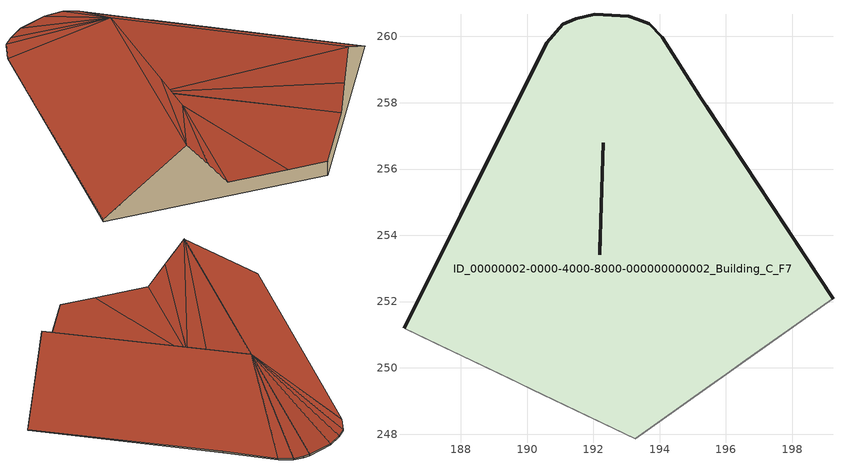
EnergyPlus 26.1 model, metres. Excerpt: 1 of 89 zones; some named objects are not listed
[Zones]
ID_00000002-0000-4000-8000-000000000002_Building_C_F7
 floor to ID_00000002-0000-4000-8000-000000000002_Building_C_F6 (FLOOR_CONSTRUCTION_BE_TH_01_EXISTING): 186.28,251.2 190.59,259.82 191.08,260.37 191.46,260.53 192.04,260.67 193.07,260.6 193.32,260.53 193.69,260.38 194.08,259.97 195.2,258.2 199.23,252.09 193.26,247.86 z23.57
 wall outside (WALL_CONSTRUCTION_BE_TH_01_EXISTING): 193.07,260.6 192.04,260.67 191.46,260.53 191.08,260.37 z23.57:23.63; 193.07,260.6,23.63 193.32,260.53,23.62 193.32,260.53,23.57 193.07,260.6,23.57; 192.22,254.44,24.64 192.19,253.41,24.11 192.2,253.67,24.11 192.2,253.93,24.11 192.22,254.44,24.12; 193.69,260.38,23.63 193.69,260.38,23.57 193.32,260.53,23.57 193.32,260.53,23.62; 193.69,260.38,23.63 194.08,259.97,23.62 194.08,259.97,23.57 193.69,260.38,23.57; 195.2,258.2,23.63 195.2,258.2,23.57 194.08,259.97,23.57 194.08,259.97,23.62; 195.2,258.2,23.63 195.4,257.9,23.63 199.23,252.09,23.58 199.23,252.09,23.57 195.2,258.2,23.57; 186.28,251.2,23.66 189.69,258.01,23.59 190.59,259.82,23.57 186.28,251.2,23.57; 191.08,260.37,23.63 191.08,260.37,23.57 190.59,259.82,23.57; 192.3,256.79,25.85 192.22,254.44,24.64 192.22,254.44,24.12
 wall adiabatic (WALL_CONSTRUCTION_BE_TH_01_EXISTING): 196.62,250.24,25.8 196.01,249.81,24.87 195.51,249.46,24.12 193.26,247.86,24.12 193.26,247.86,23.57 199.23,252.09,23.57 199.23,252.09,23.58 198.13,251.31,24.51; 188.88,249.96,25.92 187.2,250.76,24.46 186.28,251.2,23.66 186.28,251.2,23.57 193.26,247.86,23.57 193.26,247.86,24.12 192.03,248.45,24.12 190.16,249.35,24.11 189.55,249.64,24.99
 roof outside (ROOF_CONSTRUCTION_BE_TH_01_EXISTING): 188.88,249.96,25.92 189.55,249.64,24.99 192.19,253.41,24.11; 189.55,249.64,24.99 190.16,249.35,24.11 192.19,253.41,24.11; 188.88,249.96,25.92 192.19,253.41,24.11 192.22,254.44,24.64; 188.88,249.96,25.92 192.22,254.44,24.64 192.3,256.79,25.85; 192.3,256.79,25.85 191.08,260.37,23.63 190.59,259.82,23.57; 192.3,256.79,25.85 191.46,260.53,23.63 191.08,260.37,23.63; 188.88,249.96,25.92 192.3,256.79,25.85 190.59,259.82,23.57 189.69,258.01,23.59 186.28,251.2,23.66; 190.16,249.35,24.11 192.03,248.45,24.12 192.19,253.41,24.11; 192.03,248.45,24.11 193.26,247.86,24.11 195.51,249.46,24.12 192.22,254.44,24.11 192.2,253.93,24.11 192.2,253.67,24.11 192.19,253.41,24.11; 192.3,256.79,25.85 196.62,250.24,25.8 198.13,251.31,24.51 199.23,252.09,23.58 195.4,257.9,23.63 195.2,258.2,23.63 194.08,259.97,23.62; 196.62,250.24,25.8 192.22,254.44,24.12 196.01,249.81,24.87; 196.01,249.81,24.87 192.22,254.44,24.12 195.51,249.46,24.12; 192.3,256.79,25.85 192.22,254.44,24.12 196.62,250.24,25.8; 192.3,256.79,25.85 192.04,260.67,23.63 191.46,260.53,23.63; 192.3,256.79,25.85 194.08,259.97,23.62 193.69,260.38,23.63; 192.3,256.79,25.85 193.07,260.6,23.63 192.04,260.67,23.63; 192.3,256.79,25.85 193.69,260.38,23.63 193.32,260.53,23.62 193.07,260.6,23.63
[Building]
UrbanScene: North axis=0; Terrain=City; Loads convergence tolerance value=0.04; Temperature convergence tolerance value=0.4; Solar distribution=FullExterior; Maximum number of warmup days=100; Name=Demo urban block
[Site:Location]
Demo Location: City=Anonymized; Reference system=local coordinates
[Material] Thickness=0.1
Name | Roughness | Conductivity | Density | Specific heat | Solar absorptance | Thermal absorptance | Visible absorptance
BE_GypsumBlock_Material | MediumSmooth | 0.4 | 900 | 1000
WALL_MATERIAL_BE_TH_01_EXISTING | MediumRough | 0.22 | 900 | 840 | 0.7 | 0.9 | 0.7
ROOF_MATERIAL_BE_TH_01_EXISTING | MediumRough | 0.17 | 800 | 920 | 0.75 | 0.9 | 0.75
FLOOR_MATERIAL_BE_TH_01_EXISTING | MediumRough | 0.085 | 2000 | 840 | 0.6 | 0.9 | 0.6
[Construction]
BE_Internal_Partition_Const: BE_GypsumBlock_Material
WALL_CONSTRUCTION_BE_TH_01_EXISTING: WALL_MATERIAL_BE_TH_01_EXISTING
ROOF_CONSTRUCTION_BE_TH_01_EXISTING: ROOF_MATERIAL_BE_TH_01_EXISTING
FLOOR_CONSTRUCTION_BE_TH_01_EXISTING: FLOOR_MATERIAL_BE_TH_01_EXISTING
[Zone]
ID_00000002-0000-4000-8000-000000000002_Building_C_F7: Multiplier=1; Ceiling height=2.35446; Volume=90.94
[InternalMass]
ID_00000002-0000-4000-8000-000000000002_Building_C_F7_Vertical_Internal_Mass: Zone or zonelist=ID_00000002-0000-4000-8000-000000000002_Building_C_F7; Construction=BE_Internal_Partition_Const; Surface area=19.31
[People]
People_ID_00000002-0000-4000-8000-000000000002_Building_C_F7: Zone or zonelist or space or spacelist=ID_00000002-0000-4000-8000-000000000002_Building_C_F7; Number of people schedule=People_Number_Schedule; Number of people calculation method=People; Number of people=1; Activity level schedule=People_Activity_Schedule; Carbon dioxide generation rate=3.82e-08; Fraction radiant=0.3; Sensible heat fraction=0.5; Mean radiant temperature calculation type=EnclosureAveraged
[Lights]
Lights_ID_00000002-0000-4000-8000-000000000002_Building_C_F7: Zone or zonelist or space or spacelist=ID_00000002-0000-4000-8000-000000000002_Building_C_F7; Schedule=Lighting_Schedule; Design level calculation method=LightingLevel; Lighting level=193.132; Radiant fraction=0.4; Fraction visible=0.1
[ElectricEquipment]
ElectricEquipment_ID_00000002-0000-4000-8000-000000000002_Building_C_F7: Zone or zonelist or space or spacelist=ID_00000002-0000-4000-8000-000000000002_Building_C_F7; Schedule=Equipment_Schedule; Design level calculation method=EquipmentLevel; Design level=77.2529; Fraction latent=0.1; Fraction radiant=0.3; Fraction lost=0.1
[ThermostatSetpoint:SingleHeating]
ID_00000002-0000-4000-8000-000000000002_Building_C_F7 Heating Only Setpoint: Setpoint temperature schedule=Heating Setpoint Schedule
[ZoneControl:Thermostat]
ID_00000002-0000-4000-8000-000000000002_Building_C_F7 Thermostat: Zone or zonelist=ID_00000002-0000-4000-8000-000000000002_Building_C_F7; Control type schedule=Heating Only Control Type Sched; Control 1=ID_00000002-0000-4000-8000-000000000002_Building_C_F7 Heating Only Setpoint
[Zone equipment]
ID_00000002-0000-4000-8000-000000000002_Building_C_F7: ID_00000002-0000-4000-8000-000000000002_Building_C_F7 Ideal Loads
[ZoneInfiltration:DesignFlowRate]
ID_00000002-0000-4000-8000-000000000002_Building_C_F7 Infiltration: Zone or zonelist or space or spacelist=ID_00000002-0000-4000-8000-000000000002_Building_C_F7; Schedule=Infiltration_Schedule; Design flow rate calculation method=AirChanges/Hour; Air changes per hour=1; Constant term coefficient=1; Temperature term coefficient=0; Velocity term coefficient=0; Velocity squared term coefficient=0
[Schedule:Compact]
People_Number_Schedule: Through: 12/31, For: Weekdays, Until: 07:00, 1, Until: 09:00, 0.5, Until: 17:00, 0.1, Until: 24:00, 1, For: Weekends Holidays AllOtherDays, Until: 08:00, 1, Until: 24:00, 0.8
People_Activity_Schedule: Through: 12/31, For: AllDays, Until: 07:00, 72, Until: 24:00, 120
Lighting_Schedule: Through: 12/31, For: Weekdays, Until: 06:00, 0, Until: 08:00, 0.5, Until: 17:00, 0.05, Until: 23:00, 0.8, Until: 24:00, 0.05, For: Weekends Holidays AllOtherDays, Until: 08:00, 0, Until: 17:00, 0.1, Until: 24:00, 0.8
Equipment_Schedule: Through: 12/31, For: Weekdays, Until: 06:00, 0.2, Until: 08:00, 0.6, Until: 17:00, 0.2, Until: 23:00, 0.8, Until: 24:00, 0.2, For: Weekends Holidays AllOtherDays, Until: 08:00, 0.2, Until: 23:00, 0.6, Until: 24:00, 0.2
Infiltration_Schedule; Heating Only Control Type Sched: Through: 12/31, For: AllDays, Until: 24:00, 1
Heating Setpoint Schedule: Through: 12/31, For: AllDays, Until: 24:00, 21
